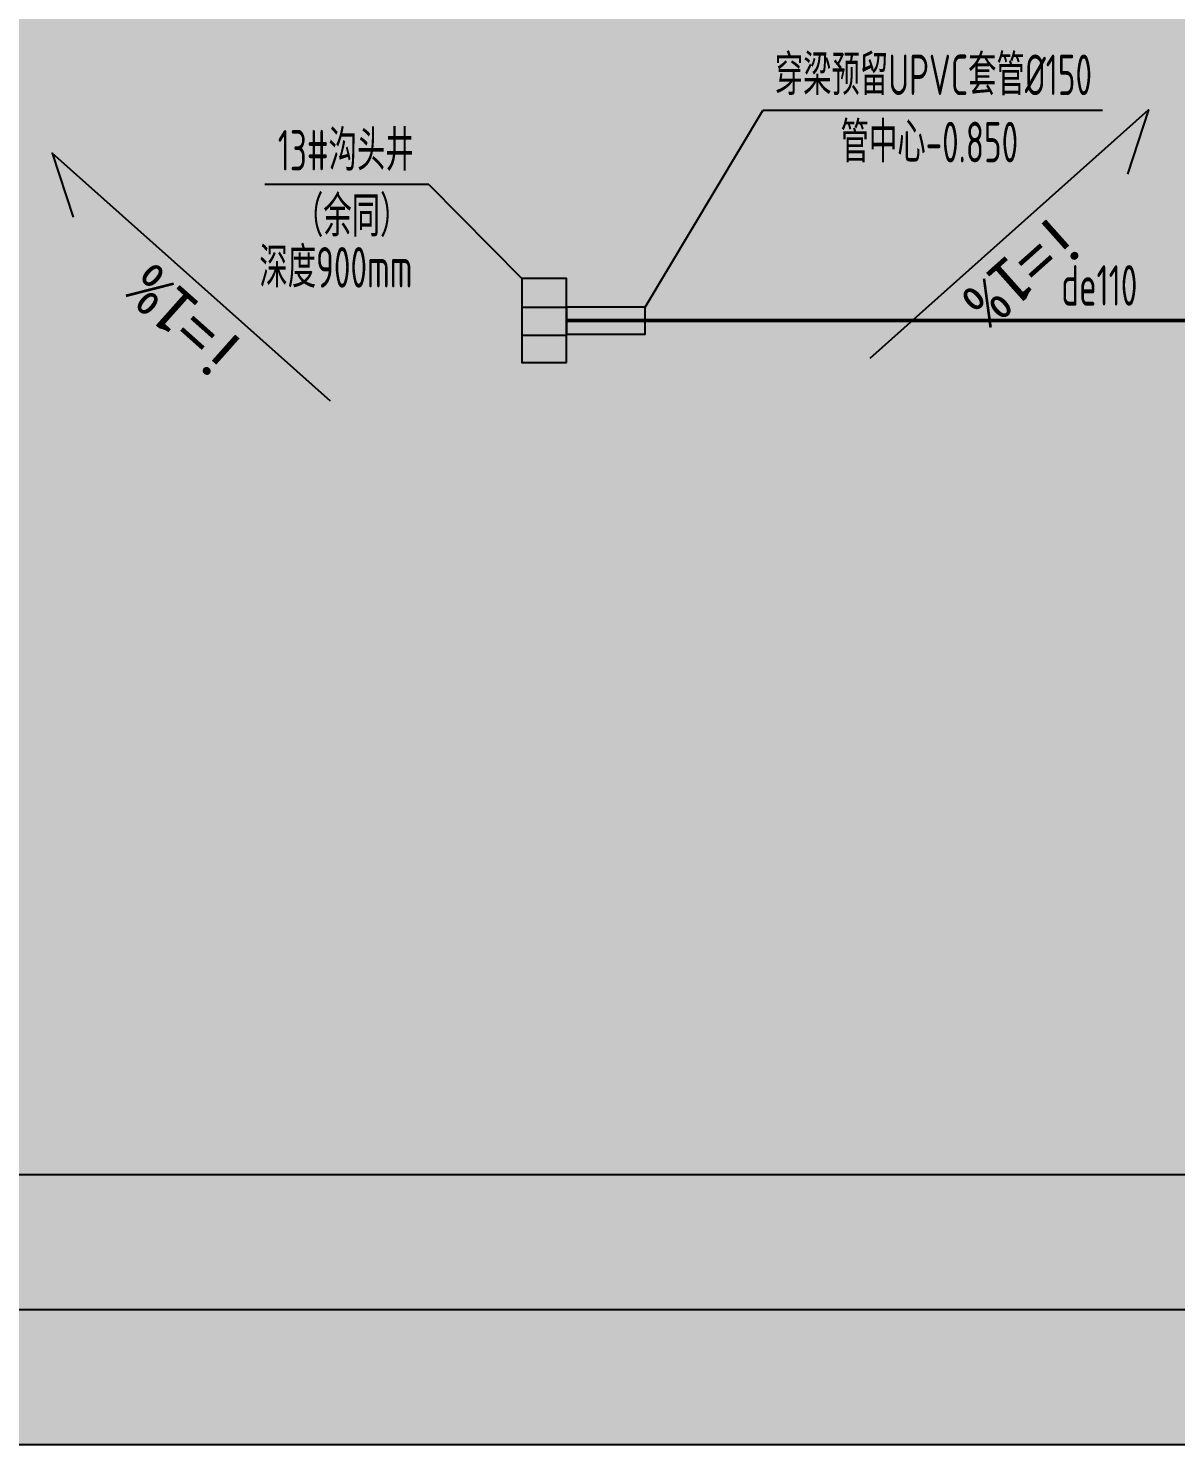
# Model space of a CAD drawing. Header units: inches. Extents: x 143994 to 247866, y 243815 to 272761.
# Drawn here: x 170038 to 174286, y 243815 to 249055 of the extents above; entities that cross this region are included whole.
import ezdxf
from ezdxf.enums import TextEntityAlignment as Align

# ---------------------------------------------------------------- set-up
doc = ezdxf.new("R2010")
doc.units = ezdxf.units.IN
doc.header["$LTSCALE"] = 1000
doc.header["$MEASUREMENT"] = 0
doc.layers.get('DEFPOINTS').update_dxf_attribs({"color": 62})
for name, color, linetype in [('0-dim', 90, 'Continuous'), ('0-fm', 30, 'Continuous'), ('0-IND', 210, 'Continuous'), ('0-word', 131, 'Continuous'), ('00给水标注', 13, 'Continuous'), ('00雨水标注', 3, 'Continuous'), ('00雨水管件', 64, 'Continuous')]:
    doc.layers.add(name, color=color, linetype=linetype)
doc.layers.add('00雨水管', color=60, linetype='Continuous', lineweight=50)
doc.styles.add('ECADI', font='hzs.shx', dxfattribs={"width": 0.7, "bigfont": 'hztxt.shx'})
doc.styles.add('HS2', font='')
doc.styles.get("Standard").update_dxf_attribs({"font": 'arial.ttf'})
doc.styles.get('HS2').set_extended_font_data('SimHei')
doc.linetypes.add('Y_WATER_SUPPLY', pattern='A,3,-0.2,["Y",Standard,S=0.2,R=0,X=-0.1,Y=-0.05],-0.2', length=3.4)

# ---------------------------------------------------------------- blocks, each defined once
blk = doc.blocks.new('雨水口')
at = {"layer": '00雨水管件'}
for p, q in [((641335.4, -256989.9), (641335.4, -256824.7)), ((641439.6, -256989.9), (641439.6, -256824.7))]:
    blk.add_line(p, q, dxfattribs=at)
blk.add_lwpolyline([(641234.5, -256824.7), (641545.4, -256824.7), (641545.4, -256989.9), (641234.5, -256989.9)], close=True, dxfattribs=at)
blk = doc.blocks.new('QWQW8EF')
at = {"layer": '00雨水标注', "color": 1}
for p in [(653252.5, -513557.1), (654946.1, -512829.6)]:
    blk.add_line(p, (653689.1, -512829.6), dxfattribs=at)
at = {"layer": '00雨水标注'}
for q in [(651844.7, -513103.6), (652796.7, -513451.6)]:
    blk.add_line((652452.7, -513103.6), q, dxfattribs=at)
at = {"layer": '00雨水标注', "color": 1}
blk.add_lwpolyline([(653252.5, -513557.1), (652961.9, -513557.1), (652961.9, -513657.1), (653252.5, -513657.1)], close=True, dxfattribs=at)
at = {"layer": '00雨水管', "linetype": 'Y_WATER_SUPPLY', "ltscale": 0.5}
blk.add_line((656366.7, -513607), (652961.9, -513607), dxfattribs=at)
at = {"layer": '00给水标注', "xscale": -1, "rotation": 270}
blk.add_blockref('雨水口', (909786.6, -1154997), dxfattribs=at)
at = {"layer": '00雨水标注', "color": 1, "style": 'ECADI', "width": 0.7}
for s, p in [('穿梁预留UPVC套管%%C150', (653732.9, -512772.9)), ('管中心-0.850', (653976.4, -513021.7))]:
    blk.add_text(s, height=150, rotation=0, dxfattribs=at).set_placement(p)
at = {"layer": '00雨水标注', "style": 'ECADI', "width": 0.7}
for s, p in [('13#沟头井', (651893.1, -513051.9)), ('（余同）', (651956.6, -513295.7)), ('深度900mm', (651825, -513485.1))]:
    blk.add_text(s, height=150, dxfattribs=at).set_placement(p)
blk.add_text('de110', height=150, rotation=360, dxfattribs=at).set_placement((654793.4, -513551.9))
blk = doc.blocks.new('SLOP MARK')
at = {"layer": '0-dim', "color": 4}
blk.add_lwpolyline([(-13.8, 0), (13.8, 0), (9.47, 2.5)], dxfattribs=at)
at = {"layer": '0-word', "style": 'HS2', "flags": 4}
blk.add_attdef('i=1%', text='', height=3.5, dxfattribs=at).set_placement((-1.9, 1), align=Align.CENTER)
blk = doc.blocks.new('A$C0DD370A0')
at = {"layer": '0-fm'}
ref = blk.add_blockref('SLOP MARK', (-7915.6, 1898.1), dxfattribs=dict(at, xscale=-50.00000000000006, yscale=50.00000000000007, zscale=50, rotation=221.703982835027))
ref.add_attrib('i=1%', 'i=1%', dxfattribs={"layer": '0-word', "height": 175, "rotation": 221.704, "style": 'HS2'}).set_placement((-7921.6, 1825.8), align=Align.CENTER)
ref = blk.add_blockref('SLOP MARK', (-10944.4, 1738.1), dxfattribs=dict(at, xscale=50.0000000000001, yscale=50.0000000000001, zscale=50.0000000000001, rotation=138.296017164973))
ref.add_attrib('i=1%', 'i=1%', dxfattribs={"layer": '0-word', "height": 175, "rotation": 138.296, "style": 'HS2'}).set_placement((-10906.8, 1637.6), align=Align.CENTER)

msp = doc.modelspace()

# ---------------------------------------------------------------- hatches: boundary and pattern name
at = {"layer": 'DEFPOINTS'}
h = msp.add_hatch(dxfattribs=at)
h.set_pattern_fill('ANSI31', color=250)
h.set_pattern_definition([(45, (-65482.5842, -4e-05), (-1.122532015, 1.122532015), [])])
h.paths.add_polyline_path([(182383.45, 243814.78), (157803.44, 243814.78), (157803.44, 270814.78), (182383.45, 270814.78)])

# ---------------------------------------------------------------- linework, layer by layer
at = {"layer": '0-IND', "linetype": 'ByBlock'}
msp.add_line((148308.45, 244314.78), (182033.45, 244314.78), dxfattribs=at)
at = {"layer": 'DEFPOINTS', "linetype": 'ByBlock'}
for points in [[(147283.45, 270814.78), (182383.45, 270814.78), (182383.45, 243814.78), (147283.45, 243814.78)], [(147633.45, 244814.78), (182033.45, 244814.78), (182033.45, 270414.78), (147633.45, 270414.78)]]:
    msp.add_lwpolyline(points, close=True, dxfattribs=at)
at = {"layer": 'DEFPOINTS'}
msp.add_lwpolyline([(182383.45, 243814.78), (157803.44, 243814.78), (157803.44, 270814.78), (182383.45, 270814.78)], close=True, dxfattribs=at)

# ---------------------------------------------------------------- block references
msp.add_blockref('QWQW8EF', (-480931.31, 761580.81))
msp.add_blockref('A$C0DD370A0', (181585.61, 246396.11), dxfattribs=at)

doc.saveas('drawing.dxf')
